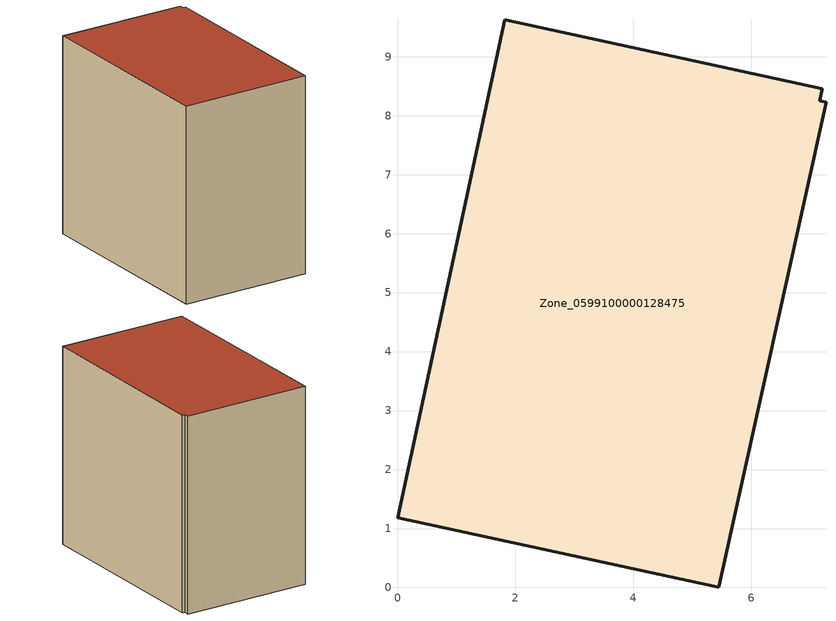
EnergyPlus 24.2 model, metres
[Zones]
Zone_0599100000128475
 floor ground (C_G): 0,1.18 1.82,9.63 7.2,8.45 7.16,8.26 7.26,8.23 5.45,0 z0
 wall outside (C_F): 1.82,9.63 0,1.18 5.45,0 7.26,8.23 7.16,8.26 7.2,8.45 1.82,9.63 z0:8.35
 roof outside (C_R): 5.45,0 7.26,8.23 7.16,8.26 7.2,8.45 1.82,9.63 0,1.18 z8.35
[BUILDING]
Pand.0599100000128475: North Axis=0; Terrain=City; Loads Convergence Tolerance Value=0.04; Temperature Convergence Tolerance Value=0.4; Solar Distribution=FullExterior; Maximum Number of Warmup Days=25; Minimum Number of Warmup Days=1
[Site:Location]
Rotterdam.The.Hague.AP_ZH_NLD Design_Conditions: Latitude=51.96; Longitude=4.45; Time Zone=1; Elevation=-4.5
[SITE:GROUNDTEMPERATURE:BUILDINGSURFACE]
18, 18, 18, 18, 18, 18, 18, 18, 18, 18, 18, 18
[MATERIAL] Thermal Absorptance=0.9; Solar Absorptance=0.7; Visible Absorptance=0.7
Name | Roughness | Thickness | Conductivity | Density | Specific Heat
G.TC.1975-1991 | MediumSmooth | 0.15 | 0.288461 | 540 | 1210
F.TC.1975-1991 | Rough | 0.3 | 0.230769 | 1920 | 840
R.TC.1975-1991 | MediumRough | 0.2 | 0.153846 | 1500 | 1000
[CONSTRUCTION]
C_G: G.TC.1975-1991
C_F: F.TC.1975-1991
C_R: R.TC.1975-1991
[ZONE]
Zone_0599100000128475: Type=1; Multiplier=1; Ceiling Height=Autocalculate; Volume=Autocalculate; Floor Area=autocalculate; Part of Total Floor Area=Yes
[ZONEINFILTRATION:DESIGNFLOWRATE]
Infil_Zone_0599100000128475: Zone or ZoneList or Space or SpaceList=Zone_0599100000128475; Schedule=AlwaysOn; Design Flow Rate Calculation Method=Flow/Area; Flow Rate per Floor Area=0.003; Constant Term Coefficient=1; Temperature Term Coefficient=0; Velocity Term Coefficient=0; Velocity Squared Term Coefficient=0
[HVACTEMPLATE:ZONE:IDEALLOADSAIRSYSTEM]
Zone_0599100000128475: Maximum Heating Supply Air Temperature=50; Minimum Cooling Supply Air Temperature=13; Maximum Heating Supply Air Humidity Ratio=0.0156; Minimum Cooling Supply Air Humidity Ratio=0.0077; Heating Limit=NoLimit; Cooling Limit=NoLimit; Dehumidification Control Type=ConstantSensibleHeatRatio; Cooling Sensible Heat Ratio=0.7; Dehumidification Setpoint=60; Humidification Control Type=None; Humidification Setpoint=30; Outdoor Air Method=None; Outdoor Air Flow Rate per Person=0.00944; Outdoor Air Flow Rate per Zone Floor Area=0; Outdoor Air Flow Rate per Zone=0; Demand Controlled Ventilation Type=None; Outdoor Air Economizer Type=NoEconomizer; Heat Recovery Type=None; Sensible Heat Recovery Effectiveness=0.7; Latent Heat Recovery Effectiveness=0.65
[ZONECONTROL:THERMOSTAT]
ThermostatControl_Zone_0599100000128475: Zone or ZoneList=Zone_0599100000128475; Control Type Schedule=DualSetpointControlType; Control 1=Thermostat_Zone_0599100000128475; Temperature Difference Between Cutout And Setpoint=0
[THERMOSTATSETPOINT:DUALSETPOINT]
Thermostat_Zone_0599100000128475: Heating Setpoint Temperature Schedule=HeatingSetpoint_Zone_0599100000128475; Cooling Setpoint Temperature Schedule=CoolingSetpoint_Zone_0599100000128475
[SCHEDULE:COMPACT]
HeatingSetpoint_Zone_0599100000128475: Through: 12/31, For: AllDays, Until: 24:00, 21
CoolingSetpoint_Zone_0599100000128475: Through: 12/31, For: AllDays, Until: 24:00, 24
DualSetpointControlType: Through: 12/31, For: AllDays, Until: 24:00, 4
AlwaysOn: Through: 12/31, For: AllDays, Until: 24:00, 1
